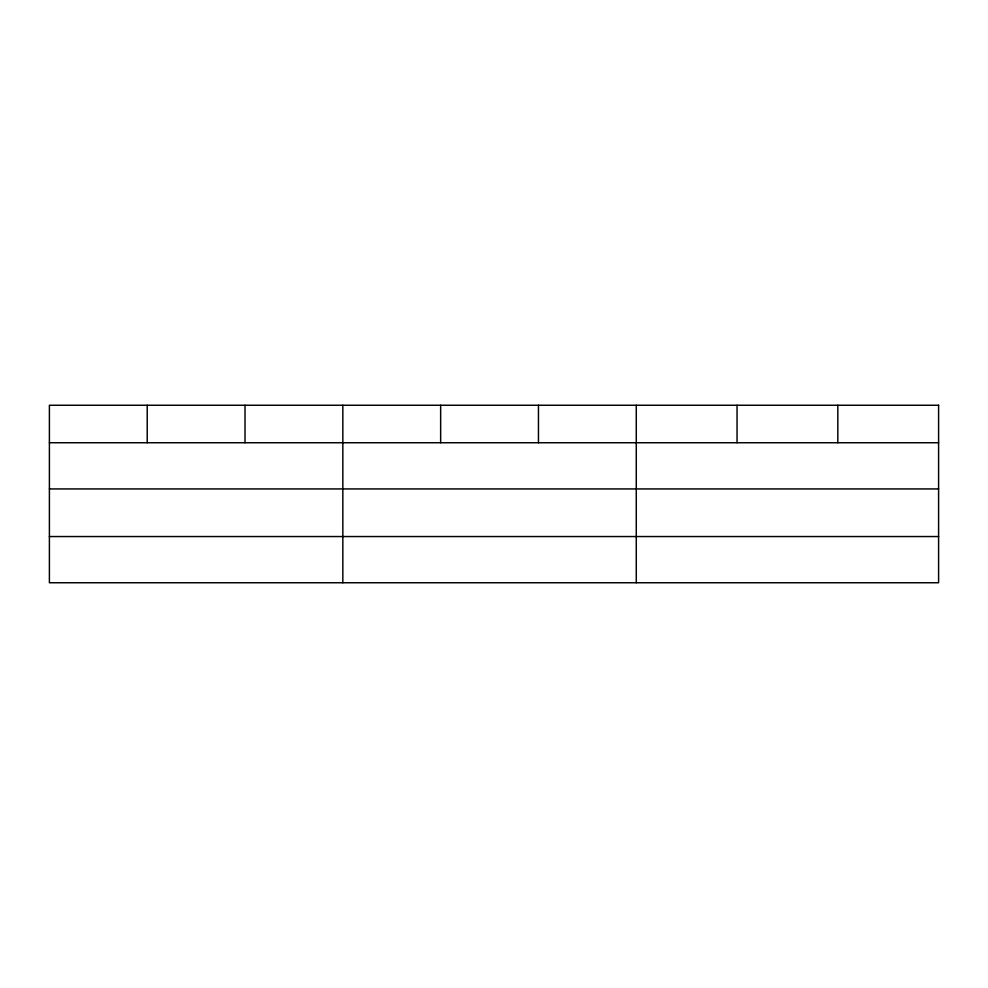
<?xml version="1.0" encoding="UTF-8"?>
<svg xmlns="http://www.w3.org/2000/svg" width="988" height="988" viewBox="0 0 988 988"><rect width="100%" height="100%" fill="white"/><g stroke="black" fill="none" stroke-linecap="round" stroke-linejoin="round"><path stroke-width="1.48" d="M49.4 442.735L938.6 442.735M49.4 488.937L938.6 488.937M49.4 536.546L938.6 536.546M837.824 405.253L837.824 442.735M737.048 405.253L737.048 442.735M636.272 405.253L636.272 582.747M538.46 405.253L538.46 442.735M440.648 405.253L440.648 442.735M342.836 405.253L342.836 582.747M245.024 405.253L245.024 442.735M147.212 405.253L147.212 442.735M938.6 405.253L49.4 405.253L49.4 582.747L938.6 582.747L938.6 405.253"/></g></svg>
